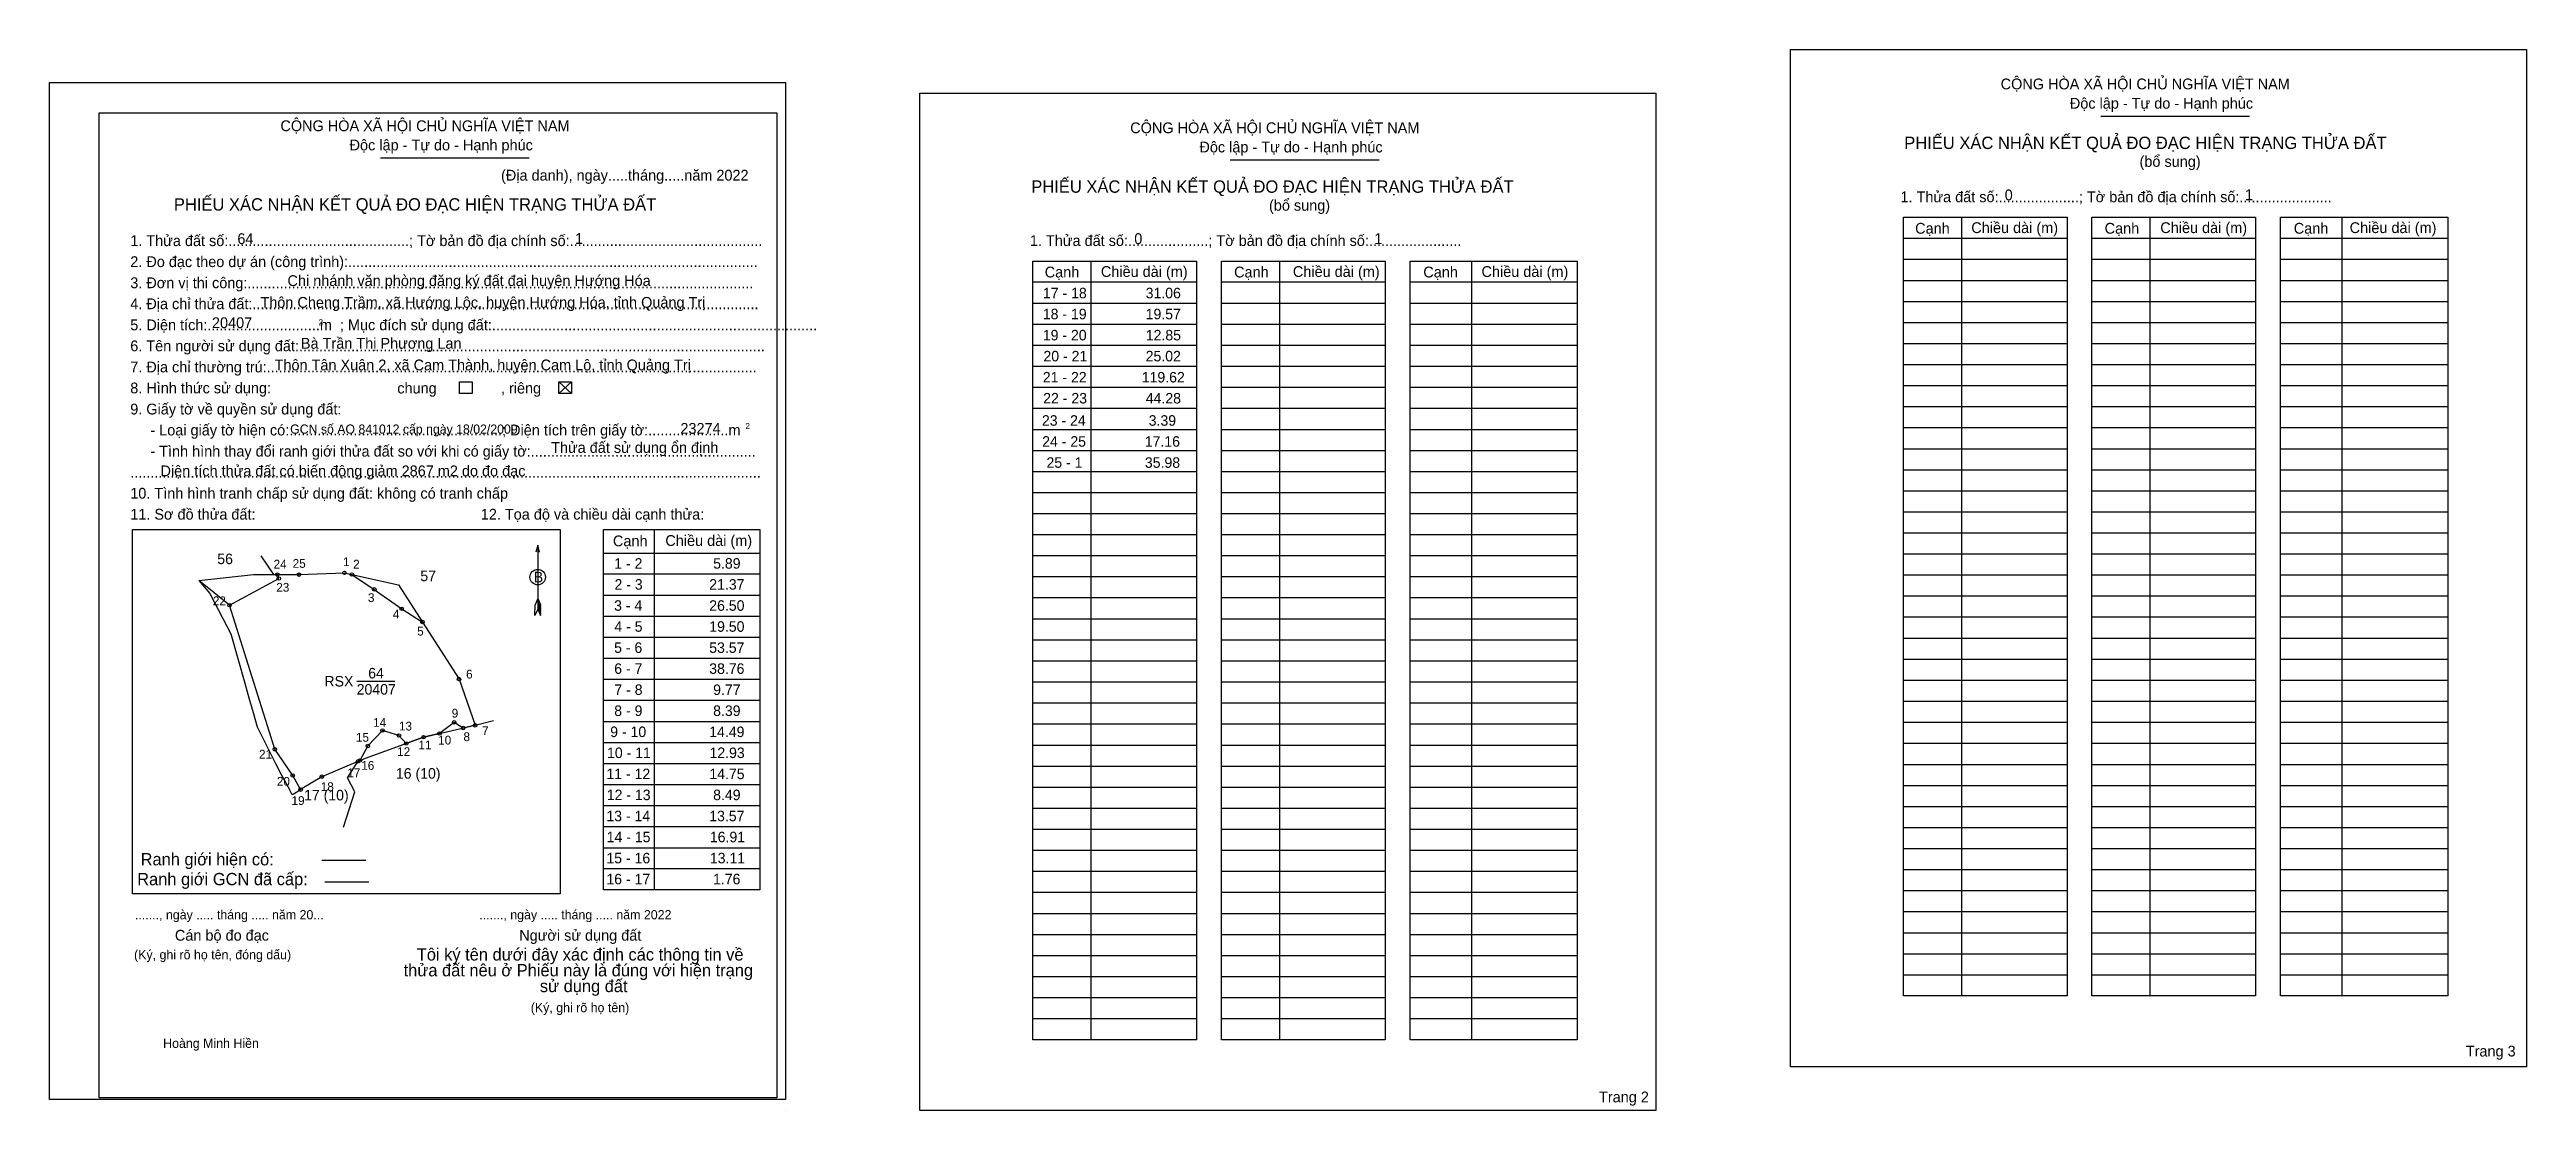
# Model space of a CAD drawing. Extents: x 544620 to 2075115, y 1830973 to 6937967.
# Drawn here: x 547215 to 549173, y 1833219 to 1834058 of the extents above.
import ezdxf

# ---------------------------------------------------------------- set-up
doc = ezdxf.new("R2010")
doc.units = 0
for name, color, linetype in [('Level 1', 7, 'Continuous'), ('Level 10', 7, 'Continuous'), ('Level 11', 7, 'Continuous'), ('Level 12', 7, 'Continuous'), ('Level 13', 7, 'Continuous'), ('Level 2', 7, 'Continuous'), ('Level 29', 7, 'Continuous'), ('Level 3', 7, 'Continuous'), ('Level 48', 7, 'Continuous'), ('Level 5', 7, 'Continuous'), ('Level 50', 7, 'Continuous'), ('Level 52', 7, 'Continuous'), ('Level 57', 7, 'Continuous'), ('Level 6', 7, 'Continuous'), ('Level 9', 7, 'Continuous')]:
    doc.layers.add(name, color=color, linetype=linetype)

msp = doc.modelspace()

# ---------------------------------------------------------------- linework, layer by layer
at = {"layer": 'Level 1'}
for p, q in [((547215.3, 1834023.5), (547215.3, 1834023.5)), ((547903.4, 1834023.5), (547903.4, 1834023.5)), ((548836.8, 1834005.5), (548954.5, 1834005.5)), ((547476.9, 1833972.4), (547594.5, 1833972.4)), ((548148.7, 1833970.8), (548266.3, 1833970.8)), ((548726.7, 1833925.5), (548726.7, 1833309.5)), ((548875.7, 1833925.5), (548875.7, 1833309.5)), ((549027.5, 1833925.5), (549027.5, 1833309.5)), ((548680.9, 1833908.8), (548810.2, 1833908.8)), ((548829.9, 1833908.8), (548959.2, 1833908.8)), ((548979, 1833908.8), (549111.1, 1833908.8)), ((547992.7, 1833874.2), (548122, 1833874.2)), ((548038.5, 1833890.8), (548038.5, 1833274.8)), ((548141.8, 1833874.2), (548271.1, 1833874.2)), ((548187.6, 1833890.8), (548187.6, 1833274.8)), ((548290.8, 1833874.2), (548422.9, 1833874.2)), ((548339.4, 1833890.8), (548339.4, 1833274.8)), ((548680.9, 1833892.2), (548810.2, 1833892.2)), ((548680.9, 1833875.5), (548810.2, 1833875.5)), ((548829.9, 1833892.2), (548959.2, 1833892.2)), ((548829.9, 1833875.5), (548959.2, 1833875.5)), ((548979, 1833892.2), (549111.1, 1833892.2)), ((548979, 1833875.5), (549111.1, 1833875.5)), ((547992.7, 1833857.5), (548122, 1833857.5)), ((548141.8, 1833857.5), (548271.1, 1833857.5)), ((548290.8, 1833857.5), (548422.9, 1833857.5)), ((548680.9, 1833858.9), (548810.2, 1833858.9)), ((548829.9, 1833858.9), (548959.2, 1833858.9)), ((548979, 1833858.9), (549111.1, 1833858.9)), ((547992.7, 1833840.9), (548122, 1833840.9)), ((548141.8, 1833840.9), (548271.1, 1833840.9)), ((548290.8, 1833840.9), (548422.9, 1833840.9)), ((548680.9, 1833842.2), (548810.2, 1833842.2)), ((548829.9, 1833842.2), (548959.2, 1833842.2)), ((548979, 1833842.2), (549111.1, 1833842.2)), ((547992.7, 1833824.2), (548122, 1833824.2)), ((548141.8, 1833824.2), (548271.1, 1833824.2)), ((548290.8, 1833824.2), (548422.9, 1833824.2)), ((548680.9, 1833825.6), (548810.2, 1833825.6)), ((548829.9, 1833825.6), (548959.2, 1833825.6)), ((548979, 1833825.6), (549111.1, 1833825.6)), ((547617.9, 1833795.3), (547627.9, 1833786)), ((547617.9, 1833786), (547627.9, 1833795.3)), ((547992.7, 1833807.6), (548122, 1833807.6)), ((548141.8, 1833807.6), (548271.1, 1833807.6)), ((548290.8, 1833807.6), (548422.9, 1833807.6)), ((548680.9, 1833808.9), (548810.2, 1833808.9)), ((548829.9, 1833808.9), (548959.2, 1833808.9)), ((548979, 1833808.9), (549111.1, 1833808.9)), ((547992.7, 1833790.9), (548122, 1833790.9)), ((548141.8, 1833790.9), (548271.1, 1833790.9)), ((548290.8, 1833790.9), (548422.9, 1833790.9)), ((548680.9, 1833792.3), (548810.2, 1833792.3)), ((548680.9, 1833775.6), (548810.2, 1833775.6)), ((548829.9, 1833792.3), (548959.2, 1833792.3)), ((548829.9, 1833775.6), (548959.2, 1833775.6)), ((548979, 1833792.3), (549111.1, 1833792.3)), ((548979, 1833775.6), (549111.1, 1833775.6)), ((547992.7, 1833774.3), (548122, 1833774.3)), ((547992.7, 1833757.6), (548122, 1833757.6)), ((548141.8, 1833774.3), (548271.1, 1833774.3)), ((548141.8, 1833757.6), (548271.1, 1833757.6)), ((548290.8, 1833774.3), (548422.9, 1833774.3)), ((548290.8, 1833757.6), (548422.9, 1833757.6)), ((548680.9, 1833759), (548810.2, 1833759)), ((548829.9, 1833759), (548959.2, 1833759)), ((548979, 1833759), (549111.1, 1833759)), ((547992.7, 1833741), (548122, 1833741)), ((548141.8, 1833741), (548271.1, 1833741)), ((548290.8, 1833741), (548422.9, 1833741)), ((548680.9, 1833742.3), (548810.2, 1833742.3)), ((548829.9, 1833742.3), (548959.2, 1833742.3)), ((548979, 1833742.3), (549111.1, 1833742.3)), ((547992.7, 1833724.4), (548122, 1833724.4)), ((548141.8, 1833724.4), (548271.1, 1833724.4)), ((548290.8, 1833724.4), (548422.9, 1833724.4)), ((548680.9, 1833725.7), (548810.2, 1833725.7)), ((548829.9, 1833725.7), (548959.2, 1833725.7)), ((548979, 1833725.7), (549111.1, 1833725.7)), ((547992.7, 1833707.7), (548122, 1833707.7)), ((548141.8, 1833707.7), (548271.1, 1833707.7)), ((548290.8, 1833707.7), (548422.9, 1833707.7)), ((548680.9, 1833709), (548810.2, 1833709)), ((548829.9, 1833709), (548959.2, 1833709)), ((548979, 1833709), (549111.1, 1833709)), ((547280.8, 1833678.3), (547280.8, 1833678.3)), ((547693.2, 1833678.4), (547693.2, 1833393.4)), ((547992.7, 1833691.1), (548122, 1833691.1)), ((548141.8, 1833691.1), (548271.1, 1833691.1)), ((548290.8, 1833691.1), (548422.9, 1833691.1)), ((548680.9, 1833692.4), (548810.2, 1833692.4)), ((548829.9, 1833692.4), (548959.2, 1833692.4)), ((548979, 1833692.4), (549111.1, 1833692.4)), ((547601.2, 1833665.9), (547601.2, 1833615.5)), ((547653.2, 1833659.8), (547776.7, 1833659.8)), ((547992.7, 1833674.4), (548122, 1833674.4)), ((548141.8, 1833674.4), (548271.1, 1833674.4)), ((548290.8, 1833674.4), (548422.9, 1833674.4)), ((548680.9, 1833675.8), (548810.2, 1833675.8)), ((548680.9, 1833659.1), (548810.2, 1833659.1)), ((548829.9, 1833675.8), (548959.2, 1833675.8)), ((548829.9, 1833659.1), (548959.2, 1833659.1)), ((548979, 1833675.8), (549111.1, 1833675.8)), ((548979, 1833659.1), (549111.1, 1833659.1)), ((547653.2, 1833643.2), (547776.7, 1833643.2)), ((547992.7, 1833657.8), (548122, 1833657.8)), ((547992.7, 1833641.1), (548122, 1833641.1)), ((548141.8, 1833657.8), (548271.1, 1833657.8)), ((548141.8, 1833641.1), (548271.1, 1833641.1)), ((548290.8, 1833657.8), (548422.9, 1833657.8)), ((548290.8, 1833641.1), (548422.9, 1833641.1)), ((548680.9, 1833642.5), (548810.2, 1833642.5)), ((548829.9, 1833642.5), (548959.2, 1833642.5)), ((548979, 1833642.5), (549111.1, 1833642.5)), ((547599, 1833610.4), (547599.1, 1833618.7)), ((547601.2, 1833623.8), (547599.1, 1833618.7)), ((547601.2, 1833623.8), (547603.3, 1833618.7)), ((547601.2, 1833623.1), (547603.3, 1833617.9)), ((547601.2, 1833622.4), (547603.3, 1833617.2)), ((547601.2, 1833621.7), (547603.3, 1833616.5)), ((547601.2, 1833620.9), (547603.3, 1833615.7)), ((547601.2, 1833620.2), (547603.3, 1833615)), ((547601.2, 1833619.5), (547603.3, 1833614.2)), ((547601.2, 1833618.7), (547603.4, 1833613.5)), ((547603.4, 1833610.4), (547603.3, 1833618.7)), ((547653.2, 1833626.5), (547776.7, 1833626.5)), ((547992.7, 1833624.5), (548122, 1833624.5)), ((548141.8, 1833624.5), (548271.1, 1833624.5)), ((548290.8, 1833624.5), (548422.9, 1833624.5)), ((548680.9, 1833625.8), (548810.2, 1833625.8)), ((548829.9, 1833625.8), (548959.2, 1833625.8)), ((548979, 1833625.8), (549111.1, 1833625.8)), ((547601.2, 1833615.5), (547599, 1833610.4)), ((547601.2, 1833618), (547603.4, 1833612.7)), ((547601.2, 1833617.3), (547603.4, 1833612)), ((547601.2, 1833616.6), (547603.4, 1833611.3)), ((547601.2, 1833615.5), (547603.4, 1833610.4)), ((547653.2, 1833609.9), (547776.7, 1833609.9)), ((547992.7, 1833607.8), (548122, 1833607.8)), ((548141.8, 1833607.8), (548271.1, 1833607.8)), ((548290.8, 1833607.8), (548422.9, 1833607.8)), ((548680.9, 1833609.2), (548810.2, 1833609.2)), ((548829.9, 1833609.2), (548959.2, 1833609.2)), ((548979, 1833609.2), (549111.1, 1833609.2)), ((547653.2, 1833593.2), (547776.7, 1833593.2)), ((547992.7, 1833591.2), (548122, 1833591.2)), ((548141.8, 1833591.2), (548271.1, 1833591.2)), ((548290.8, 1833591.2), (548422.9, 1833591.2)), ((548680.9, 1833592.5), (548810.2, 1833592.5)), ((548829.9, 1833592.5), (548959.2, 1833592.5)), ((548979, 1833592.5), (549111.1, 1833592.5)), ((547653.2, 1833576.6), (547776.7, 1833576.6)), ((547653.2, 1833559.9), (547776.7, 1833559.9)), ((547992.7, 1833574.5), (548122, 1833574.5)), ((548141.8, 1833574.5), (548271.1, 1833574.5)), ((548290.8, 1833574.5), (548422.9, 1833574.5)), ((548680.9, 1833575.9), (548810.2, 1833575.9)), ((548829.9, 1833575.9), (548959.2, 1833575.9)), ((548979, 1833575.9), (549111.1, 1833575.9)), ((547653.2, 1833543.3), (547776.7, 1833543.3)), ((547992.7, 1833557.9), (548122, 1833557.9)), ((547992.7, 1833541.2), (548122, 1833541.2)), ((548141.8, 1833557.9), (548271.1, 1833557.9)), ((548141.8, 1833541.2), (548271.1, 1833541.2)), ((548290.8, 1833557.9), (548422.9, 1833557.9)), ((548290.8, 1833541.2), (548422.9, 1833541.2)), ((548680.9, 1833559.2), (548810.2, 1833559.2)), ((548680.9, 1833542.6), (548810.2, 1833542.6)), ((548829.9, 1833559.2), (548959.2, 1833559.2)), ((548829.9, 1833542.6), (548959.2, 1833542.6)), ((548979, 1833559.2), (549111.1, 1833559.2)), ((548979, 1833542.6), (549111.1, 1833542.6)), ((547653.2, 1833526.6), (547776.7, 1833526.6)), ((547992.7, 1833524.6), (548122, 1833524.6)), ((548141.8, 1833524.6), (548271.1, 1833524.6)), ((548290.8, 1833524.6), (548422.9, 1833524.6)), ((548680.9, 1833525.9), (548810.2, 1833525.9)), ((548829.9, 1833525.9), (548959.2, 1833525.9)), ((548979, 1833525.9), (549111.1, 1833525.9)), ((547653.2, 1833510), (547776.7, 1833510)), ((547992.7, 1833507.9), (548122, 1833507.9)), ((548141.8, 1833507.9), (548271.1, 1833507.9)), ((548290.8, 1833507.9), (548422.9, 1833507.9)), ((548680.9, 1833509.3), (548810.2, 1833509.3)), ((548829.9, 1833509.3), (548959.2, 1833509.3)), ((548979, 1833509.3), (549111.1, 1833509.3)), ((547653.2, 1833493.3), (547776.7, 1833493.3)), ((547992.7, 1833491.3), (548122, 1833491.3)), ((548141.8, 1833491.3), (548271.1, 1833491.3)), ((548290.8, 1833491.3), (548422.9, 1833491.3)), ((548680.9, 1833492.6), (548810.2, 1833492.6)), ((548829.9, 1833492.6), (548959.2, 1833492.6)), ((548979, 1833492.6), (549111.1, 1833492.6)), ((547653.2, 1833476.7), (547776.7, 1833476.7)), ((547992.7, 1833474.6), (548122, 1833474.6)), ((548141.8, 1833474.6), (548271.1, 1833474.6)), ((548290.8, 1833474.6), (548422.9, 1833474.6)), ((548680.9, 1833476), (548810.2, 1833476)), ((548829.9, 1833476), (548959.2, 1833476)), ((548979, 1833476), (549111.1, 1833476)), ((547653.2, 1833460), (547776.7, 1833460)), ((547653.2, 1833443.4), (547776.7, 1833443.4)), ((547992.7, 1833458), (548122, 1833458)), ((548141.8, 1833458), (548271.1, 1833458)), ((548290.8, 1833458), (548422.9, 1833458)), ((548680.9, 1833459.3), (548810.2, 1833459.3)), ((548680.9, 1833442.7), (548810.2, 1833442.7)), ((548829.9, 1833459.3), (548959.2, 1833459.3)), ((548829.9, 1833442.7), (548959.2, 1833442.7)), ((548979, 1833459.3), (549111.1, 1833459.3)), ((548979, 1833442.7), (549111.1, 1833442.7)), ((547653.2, 1833426.7), (547776.7, 1833426.7)), ((547992.7, 1833441.3), (548122, 1833441.3)), ((547992.7, 1833424.7), (548122, 1833424.7)), ((548141.8, 1833441.3), (548271.1, 1833441.3)), ((548141.8, 1833424.7), (548271.1, 1833424.7)), ((548290.8, 1833441.3), (548422.9, 1833441.3)), ((548290.8, 1833424.7), (548422.9, 1833424.7)), ((548680.9, 1833426), (548810.2, 1833426)), ((548829.9, 1833426), (548959.2, 1833426)), ((548979, 1833426), (549111.1, 1833426)), ((547653.2, 1833410.1), (547776.7, 1833410.1)), ((547992.7, 1833408), (548122, 1833408)), ((548141.8, 1833408), (548271.1, 1833408)), ((548290.8, 1833408), (548422.9, 1833408)), ((548680.9, 1833409.4), (548810.2, 1833409.4)), ((548829.9, 1833409.4), (548959.2, 1833409.4)), ((548979, 1833409.4), (549111.1, 1833409.4)), ((547619, 1833390.2), (547619, 1833390.2)), ((547992.7, 1833391.4), (548122, 1833391.4)), ((548141.8, 1833391.4), (548271.1, 1833391.4)), ((548290.8, 1833391.4), (548422.9, 1833391.4)), ((548680.9, 1833392.7), (548810.2, 1833392.7)), ((548829.9, 1833392.7), (548959.2, 1833392.7)), ((548979, 1833392.7), (549111.1, 1833392.7)), ((547992.7, 1833374.7), (548122, 1833374.7)), ((548141.8, 1833374.7), (548271.1, 1833374.7)), ((548290.8, 1833374.7), (548422.9, 1833374.7)), ((548680.9, 1833376.1), (548810.2, 1833376.1)), ((548829.9, 1833376.1), (548959.2, 1833376.1)), ((548979, 1833376.1), (549111.1, 1833376.1)), ((547992.7, 1833358.1), (548122, 1833358.1)), ((548141.8, 1833358.1), (548271.1, 1833358.1)), ((548290.8, 1833358.1), (548422.9, 1833358.1)), ((548680.9, 1833359.4), (548810.2, 1833359.4)), ((548829.9, 1833359.4), (548959.2, 1833359.4)), ((548979, 1833359.4), (549111.1, 1833359.4)), ((547992.7, 1833341.4), (548122, 1833341.4)), ((548141.8, 1833341.4), (548271.1, 1833341.4)), ((548290.8, 1833341.4), (548422.9, 1833341.4)), ((548680.9, 1833342.8), (548810.2, 1833342.8)), ((548680.9, 1833326.1), (548810.2, 1833326.1)), ((548829.9, 1833342.8), (548959.2, 1833342.8)), ((548829.9, 1833326.1), (548959.2, 1833326.1)), ((548979, 1833342.8), (549111.1, 1833342.8)), ((548979, 1833326.1), (549111.1, 1833326.1)), ((547992.7, 1833324.8), (548122, 1833324.8)), ((547992.7, 1833308.1), (548122, 1833308.1)), ((548141.8, 1833324.8), (548271.1, 1833324.8)), ((548141.8, 1833308.1), (548271.1, 1833308.1)), ((548290.8, 1833324.8), (548422.9, 1833324.8)), ((548290.8, 1833308.1), (548422.9, 1833308.1)), ((547992.7, 1833291.5), (548122, 1833291.5)), ((548141.8, 1833291.5), (548271.1, 1833291.5)), ((548290.8, 1833291.5), (548422.9, 1833291.5)), ((547797.1, 1833218.8), (547797.1, 1833218.8)), ((548485.2, 1833218.8), (548485.2, 1833218.8))]:
    msp.add_line(p, q, dxfattribs=at)
for points in [[(548680.9, 1833925.5), (548810.2, 1833925.5), (548810.2, 1833309.5), (548680.9, 1833309.5)], [(548829.9, 1833925.5), (548959.2, 1833925.5), (548959.2, 1833309.5), (548829.9, 1833309.5)], [(548979, 1833925.5), (549111.1, 1833925.5), (549111.1, 1833309.5), (548979, 1833309.5)], [(547992.7, 1833890.8), (548122, 1833890.8), (548122, 1833274.8), (547992.7, 1833274.8)], [(548141.8, 1833890.8), (548271.1, 1833890.8), (548271.1, 1833274.8), (548141.8, 1833274.8)], [(548290.8, 1833890.8), (548422.9, 1833890.8), (548422.9, 1833274.8), (548290.8, 1833274.8)], [(547280.8, 1833678.3), (547619, 1833678.3), (547619, 1833390.2), (547280.8, 1833390.2)], [(547653.2, 1833678.4), (547776.7, 1833678.4), (547776.7, 1833393.4), (547653.2, 1833393.4)]]:
    msp.add_lwpolyline(points, close=True, dxfattribs=at)
msp.add_lwpolyline([(547602.6, 1833660.5), (547601.2, 1833665.9), (547599.7, 1833660.5)], dxfattribs=at)
msp.add_circle((547601.2, 1833640.7), 6.15, dxfattribs=at)
at = {"layer": 'Level 10'}
msp.add_line((547357.6, 1833618.6), (547333.3, 1833638), dxfattribs=at)
msp.add_lwpolyline([(547454.2, 1833642.8), (547472, 1833631), (547493.7, 1833615.7), (547510.1, 1833605.2), (547539, 1833560.1), (547551.8, 1833523.5), (547542.3, 1833521.3), (547535.2, 1833525.8), (547523.6, 1833517), (547511, 1833514.1), (547497.2, 1833509.1), (547491.5, 1833515.4), (547478.5, 1833519.4), (547466.9, 1833507.2), (547460.7, 1833495.6), (547459.1, 1833494.9), (547430.5, 1833482.8), (547413.8, 1833472.6), (547407.5, 1833483.8), (547393.4, 1833504.5), (547357.6, 1833618.6), (547396.6, 1833639.6), (547395.3, 1833642.7), (547412.5, 1833642.7), (547448.4, 1833644.1)], close=True, dxfattribs=at)
msp.add_lwpolyline([(547447.8, 1833442.9), (547456.5, 1833470.8), (547450.8, 1833482), (547459.1, 1833494.9)], dxfattribs=at)
at = {"layer": 'Level 11'}
for centre in [(547395.3, 1833642.7), (547396.6, 1833639.6), (547412.5, 1833642.7), (547448.4, 1833644.1), (547454.2, 1833642.8), (547454.2, 1833642.8), (547357.6, 1833618.6), (547472, 1833631), (547493.7, 1833615.7), (547510.1, 1833605.2), (547539, 1833560.1), (547478.5, 1833519.4), (547535.2, 1833525.8), (547542.3, 1833521.3), (547551.8, 1833523.5), (547393.4, 1833504.5), (547466.9, 1833507.2), (547491.5, 1833515.4), (547497.2, 1833509.1), (547511, 1833514.1), (547523.6, 1833517), (547407.5, 1833483.8), (547430.5, 1833482.8), (547459.1, 1833494.9), (547460.7, 1833495.6), (547413.8, 1833472.6)]:
    msp.add_circle(centre, 1.39, dxfattribs=at)
at = {"layer": 'Level 12'}
msp.add_line((547392.5, 1833642.7), (547382.5, 1833657.7), dxfattribs=at)
for points in [[(547392.5, 1833642.7), (547395.3, 1833642.7)], [(547551.8, 1833523.5), (547566.3, 1833527.4)]]:
    msp.add_lwpolyline(points, dxfattribs=at)
at = {"layer": 'Level 2'}
for points in [[(548591.6, 1834058.1), (549173.4, 1834058.1), (549173.4, 1833253.4), (548591.6, 1833253.4)], [(547215.3, 1834032.1), (547797.1, 1834032.1), (547797.1, 1833227.4), (547215.3, 1833227.4)], [(547903.4, 1834023.5), (548485.2, 1834023.5), (548485.2, 1833218.8), (547903.4, 1833218.8)]]:
    msp.add_lwpolyline(points, close=True, dxfattribs=at)
at = {"layer": 'Level 29'}
for p, q in [((547333.3, 1833638), (547376.5, 1833642.7)), ((547376.5, 1833642.7), (547392.5, 1833642.7))]:
    msp.add_line(p, q, dxfattribs=at)
for points in [[(547454.2, 1833642.8), (547491.1, 1833634.7), (547539, 1833560.1), (547551.8, 1833523.5)], [(547454.2, 1833642.8), (547491.1, 1833634.7), (547510.1, 1833605.2)], [(547459.1, 1833494.9), (547465.1, 1833497.5), (547511, 1833514.1), (547551.8, 1833523.5)]]:
    msp.add_lwpolyline(points, dxfattribs=at)
at = {"layer": 'Level 3'}
msp.add_lwpolyline([(547254.6, 1834007.9), (547790.2, 1834007.9), (547790.2, 1833228.9), (547254.6, 1833228.9)], close=True, dxfattribs=at)
at = {"layer": 'Level 5'}
for p, q in [((547430.6, 1833416.7), (547465.2, 1833416.7)), ((547432.9, 1833399.6), (547467.6, 1833399.6))]:
    msp.add_line(p, q, dxfattribs=at)
at = {"layer": 'Level 50'}
for points in [[(547539.3, 1833795.3), (547549.3, 1833795.3), (547549.3, 1833786), (547539.3, 1833786)], [(547617.9, 1833795.3), (547627.9, 1833795.3), (547627.9, 1833786), (547617.9, 1833786)]]:
    msp.add_lwpolyline(points, close=True, dxfattribs=at)
at = {"layer": 'Level 57'}
for p, q in [((547369.6, 1833556.8), (547372.9, 1833545.2)), ((547372.9, 1833545.2), (547376.2, 1833533.5)), ((547379.9, 1833521.2), (547384.7, 1833511.7)), ((547398.2, 1833485.2), (547405, 1833472.7))]:
    msp.add_line(p, q, dxfattribs=at)
for points in [[(547333.3, 1833638), (547342.1, 1833627.8), (547358.7, 1833595.8), (547369.6, 1833556.8)], [(547376.2, 1833533.5), (547379.3, 1833522.4), (547379.9, 1833521.2)], [(547384.7, 1833511.7), (547393.8, 1833493.4), (547398.2, 1833485.2)], [(547407.9, 1833469), (547407.2, 1833468.6), (547405, 1833472.7)], [(547407.9, 1833469), (547413.8, 1833472.6)]]:
    msp.add_lwpolyline(points, dxfattribs=at)
at = {"layer": 'Level 9'}
msp.add_line((547458.1, 1833558.3), (547488.3, 1833558.3), dxfattribs=at)

# ---------------------------------------------------------------- texts
at = {"layer": 'Level 1'}
for s, height, p in [('CỘNG HÒA XÃ HỘI CHỦ NGHĨA VIỆT NAM', 8.546, (548757.7, 1834026.6)), ('Độc lập - Tự do - Hạnh phúc', 8.546, (548812.4, 1834011.3)), ('CỘNG HÒA XÃ HỘI CHỦ NGHĨA VIỆT NAM', 8.546, (547397.8, 1833993.5)), ('CỘNG HÒA XÃ HỘI CHỦ NGHĨA VIỆT NAM', 8.546, (548069.6, 1833991.9)), ('PHIẾU XÁC NHẬN KẾT QUẢ ĐO ĐẠC HIỆN TRẠNG THỬA ĐẤT', 9.768, (548681.5, 1833979.4)), ('Độc lập - Tự do - Hạnh phúc', 8.546, (547452.5, 1833978.3)), ('Độc lập - Tự do - Hạnh phúc', 8.546, (548124.3, 1833976.7)), ('(bổ sung)', 8.55, (548867.5, 1833965.3)), ('(Địa danh), ngày.....tháng.....năm 2022', 8.546, (547572.2, 1833954.4)), ('PHIẾU XÁC NHẬN KẾT QUẢ ĐO ĐẠC HIỆN TRẠNG THỬA ĐẤT', 9.768, (547991.4, 1833944.8)), ('PHIẾU XÁC NHẬN KẾT QUẢ ĐO ĐẠC HIỆN TRẠNG THỬA ĐẤT', 9.768, (547313.6, 1833930.7)), ('(bổ sung)', 8.55, (548179.3, 1833930.6)), ('1. Thửa đất số:....................; Tờ bản đồ địa chính số:.......................', 8.546, (548678.5, 1833937.3)), ('Cạnh', 8.55, (548690.1, 1833912.4)), ('Chiều dài (m)', 8.546, (548734.5, 1833912.9)), ('Cạnh', 8.55, (548839.9, 1833912.4)), ('Chiều dài (m)', 8.546, (548883.9, 1833912.9)), ('Cạnh', 8.55, (548989.4, 1833912.4)), ('Chiều dài (m)', 8.546, (549033.6, 1833912.9)), ('2. Đo đạc theo dự án (công trình):......................................................................................................', 8.5461, (547279.1, 1833886)), ('1. Thửa đất số:.............................................; Tờ bản đồ địa chính số:................................................', 8.5461, (547279.1, 1833902.6)), ('1. Thửa đất số:....................; Tờ bản đồ địa chính số:.......................', 8.546, (547990.3, 1833902.7)), ('3. Đơn vị thi công:..............................................................................................................................', 8.5461, (547279.1, 1833869.3)), ('Cạnh', 8.55, (548002, 1833877.8)), ('Chiều dài (m)', 8.546, (548046.4, 1833878.2)), ('Cạnh', 8.55, (548151.7, 1833877.8)), ('Chiều dài (m)', 8.546, (548198.2, 1833878.2)), ('Cạnh', 8.55, (548301.3, 1833877.8)), ('Chiều dài (m)', 8.546, (548347.3, 1833878.2)), ('4. Địa chỉ thửa đất:..............................................................................................................................', 8.5461, (547279.1, 1833852.7)), ('5. Diện tích:............................m  ; Mục đích sử dụng đất:.................................................................................', 8.5461, (547279.1, 1833836)), ('2', 4.88, (547427.9, 1833839.9)), ('6. Tên người sử dụng đất:....................................................................................................................', 8.5461, (547279.1, 1833819.4)), ('7. Địa chỉ thường trú:..........................................................................................................................', 8.5461, (547279.1, 1833802.7)), ('chung                , riêng', 8.546, (547490.2, 1833786)), ('9. Giấy tờ về quyền sử dụng đất:', 8.546, (547279.1, 1833769.4)), ('     - Loại giấy tờ hiện có:.....................................................; Diện tích trên giấy tờ:....................m', 8.5461, (547279.1, 1833752.8)), ('2', 4.88, (547765.4, 1833757.8)), ('     - Tình hình thay đổi ranh giới thửa đất so với khi có giấy tờ:........................................................', 8.5461, (547279.1, 1833736.1)), ('.............................................................................................................................................................', 8.5461, (547279.1, 1833719.5)), ('10. Tình hình tranh chấp sử dụng đất: không có tranh chấp', 8.546, (547279.1, 1833702.8)), ('11. Sơ đồ thửa đất:', 8.546, (547279.1, 1833686.2)), ('12. Tọa độ và chiều dài cạnh thửa:', 8.546, (547556.2, 1833686.2)), ('Cạnh', 8.55, (547660.7, 1833665.1)), ('Chiều dài (m)', 8.546, (547702.1, 1833665.4)), ('B', 8.32, (547598.1, 1833636.6)), ('Ranh giới hiện có:', 9.711, (547287.3, 1833412.7)), ('Ranh giới GCN đã cấp:', 9.711, (547284.6, 1833397)), ('......., ngày ..... tháng ..... năm 20...', 7.326, (547282.8, 1833370)), ('......., ngày ..... tháng ..... năm 2022', 7.326, (547555, 1833370)), ('(Ký, ghi rõ họ tên, đóng dấu)', 7.326, (547282.1, 1833338.4)), ('Cán bộ đo đạc', 8.546, (547314.4, 1833353.1)), ('Tôi ký tên dưới đây xác định các thông tin về', 9.711, (547505.6, 1833337.4)), ('Người sử dụng đất', 8.546, (547586.6, 1833353.1)), ('thửa đất nêu ở Phiếu này là đúng với hiện trạng', 9.711, (547495.2, 1833324.9)), ('sử dụng đất', 9.711, (547602.9, 1833312.4)), ('(Ký, ghi rõ họ tên)', 7.326, (547595.7, 1833296.5)), ('Hoàng Minh Hiền', 7.326, (547305.1, 1833268.3)), ('Trang 3', 8.55, (549125.4, 1833261.5)), ('Trang 2', 8.55, (548440.2, 1833225.2))]:
    msp.add_text(s, height=height, dxfattribs=at).set_placement(p)
at = {"layer": 'Level 13'}
for s, p in [('56', (547347.9, 1833651)), ('57', (547508.4, 1833637.5)), ('RSX', (547432.6, 1833554.2)), ('64', (547467.2, 1833560.6)), ('20407', (547458.1, 1833547.8)), ('16 (10)', (547489.1, 1833481.3)), ('17 (10)', (547416.5, 1833464.1))]:
    msp.add_text(s, height=8.32, dxfattribs=at).set_placement(p)
at = {"layer": 'Level 48'}
msp.add_text('8. Hình thức sử dụng:', height=8.546, dxfattribs=at).set_placement((547279.1, 1833786.1))
at = {"layer": 'Level 52'}
for s, p in [('17 - 18', (548000.6, 1833861.3)), ('31.06', (548081.8, 1833861.3)), ('19 - 20', (548000.5, 1833828)), ('18 - 19', (548000.5, 1833844.7)), ('19.57', (548081.8, 1833844.7)), ('12.85', (548081.9, 1833828)), ('20 - 21', (548001, 1833811.4)), ('25.02', (548081.8, 1833811.4)), ('21 - 22', (548000.5, 1833794.7)), ('119.62', (548078.7, 1833794.7)), ('22 - 23', (548000.8, 1833778.1)), ('44.28', (548081.9, 1833778.1)), ('23 - 24', (547999.8, 1833760.5)), ('3.39', (548084.2, 1833760.5)), ('24 - 25', (548000, 1833743.9)), ('17.16', (548081.1, 1833743.9)), ('25 - 1', (548003.4, 1833727.2)), ('35.98', (548081.2, 1833727.2)), ('1 - 2', (547661.7, 1833647.4)), ('2 - 3', (547661.9, 1833630.8)), ('21.37', (547736.8, 1833630.8)), ('5.89', (547739.9, 1833647.4)), ('3 - 4', (547661.6, 1833614.1)), ('26.50', (547736.8, 1833614.1)), ('4 - 5', (547661.8, 1833597.5)), ('19.50', (547736.8, 1833597.5)), ('5 - 6', (547661.6, 1833580.8)), ('53.57', (547736.8, 1833580.8)), ('6 - 7', (547661.7, 1833564.2)), ('38.76', (547736.8, 1833564.2)), ('7 - 8', (547661.8, 1833547.5)), ('9.77', (547739.9, 1833547.5)), ('9 - 10', (547658.5, 1833514.2)), ('8 - 9', (547661.7, 1833530.9)), ('14.49', (547736.8, 1833514.2)), ('8.39', (547739.9, 1833530.9)), ('10 - 11', (547656, 1833497.6)), ('12.93', (547737, 1833497.6)), ('11 - 12', (547655.5, 1833480.9)), ('14.75', (547736.9, 1833480.9)), ('12 - 13', (547655.8, 1833464.3)), ('8.49', (547739.9, 1833464.3)), ('13 - 14', (547655.5, 1833447.6)), ('13.57', (547736.8, 1833447.6)), ('14 - 15', (547655.7, 1833431)), ('16.91', (547737.3, 1833431)), ('15 - 16', (547655.5, 1833414.3)), ('16 - 17', (547655.5, 1833397.7)), ('13.11', (547737.3, 1833414.3)), ('1.76', (547739.8, 1833397.7))]:
    msp.add_text(s, height=8.32, dxfattribs=at).set_placement(p)
at = {"layer": 'Level 6'}
for s, height, p in [('0', 8.55, (548760.9, 1833938.8)), ('1', 8.55, (548950.8, 1833938.9)), ('64', 8.55, (547363.8, 1833904.2)), ('1', 8.55, (547630.7, 1833904.3)), ('0', 8.55, (548072.8, 1833904.2)), ('1', 8.55, (548262.6, 1833904.2)), ('Chi nhánh văn phòng đăng ký đất đai huyện Hướng Hóa', 8.547, (547403.4, 1833871)), ('Thôn Cheng Trầm, xã Hướng Lộc, huyện Hướng Hóa, tỉnh Quảng Trị', 8.547, (547382, 1833853.8)), ('20407', 8.55, (547343.7, 1833837.7)), ('.', 8.55, (547547.3, 1833837.3)), ('Bà Trần Thị Phương Lan', 8.547, (547414, 1833821.4)), ('Thôn Tân Xuân 2, xã Cam Thành, huyện Cam Lộ, tỉnh Quảng Trị', 8.547, (547393.2, 1833804.3)), ('GCN số AO 841012 cấp ngày 18/02/2009', 7.265, (547405.5, 1833754.2)), ('23274', 8.55, (547714, 1833754.1)), ('Thửa đất sử dụng ổn định', 8.547, (547611.8, 1833739)), ('Diện tích thửa đất có biến động giảm 2867 m2 do đo đạc', 8.547, (547303, 1833720.5))]:
    msp.add_text(s, height=height, dxfattribs=at).set_placement(p)
at = {"layer": 'Level 9'}
for s, p in [('24', (547392.4, 1833647.5)), ('25', (547407.5, 1833648.1)), ('1', (547447.3, 1833649.4)), ('2', (547455.3, 1833647.5)), ('22', (547344.4, 1833618.5)), ('23', (547394.5, 1833629.2)), ('3', (547467, 1833621)), ('4', (547486.7, 1833608)), ('5', (547505.9, 1833594.5)), ('6', (547544.6, 1833560.5)), ('14', (547471.1, 1833522.3)), ('13', (547491.5, 1833519.4)), ('9', (547533.2, 1833529.6)), ('7', (547557.2, 1833515.7)), ('21', (547380.9, 1833497.2)), ('15', (547457.5, 1833510.5)), ('12', (547490.1, 1833499.2)), ('11', (547506.9, 1833504.5)), ('10', (547522.5, 1833508.3)), ('8', (547542.5, 1833511)), ('20', (547395, 1833475.7)), ('17', (547450.7, 1833482.4)), ('16', (547461.7, 1833488.3)), ('19', (547406.6, 1833460.5)), ('18', (547429.7, 1833471.5))]:
    msp.add_text(s, height=6.94, dxfattribs=at).set_placement(p)

doc.saveas('drawing.dxf')
